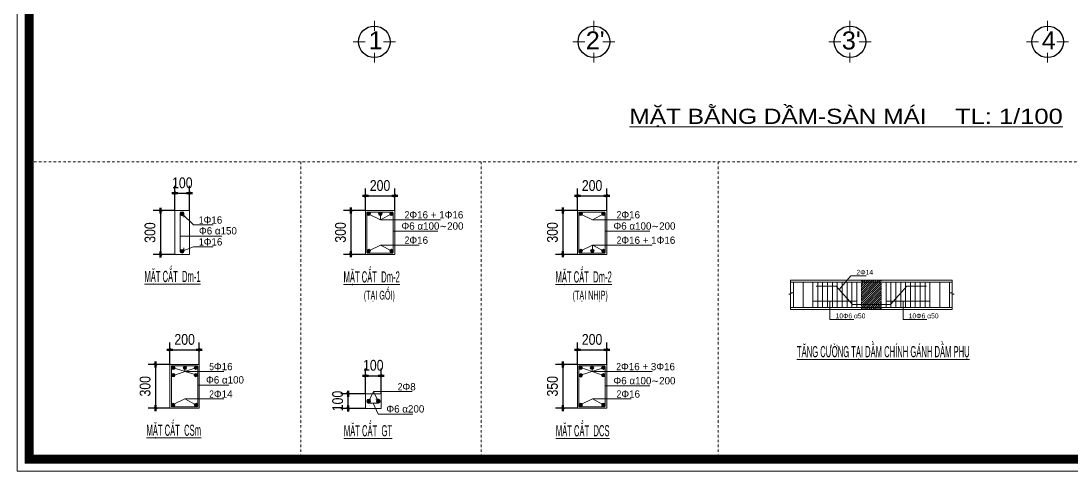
# Model space of a CAD drawing. Header units: millimetres. Extents: x 615730 to 2792744, y 139412 to 597571.
# Drawn here: x 1118834 to 1140357, y 229888 to 239123 of the extents above; entities that cross this region are included whole.
import ezdxf
from ezdxf.enums import TextEntityAlignment as Align

# ---------------------------------------------------------------- set-up
doc = ezdxf.new("R2010")
doc.units = ezdxf.units.MM
doc.header["$MEASUREMENT"] = 0
doc.header["$PDMODE"] = 34
doc.linetypes.add('DASHDOT', pattern=[1, 0.5, -0.25, 0, -0.25])
doc.linetypes.add('KHUAT', pattern=[0.6, 0.35, -0.25])
doc.layers.get('0').update_dxf_attribs({"lineweight": 5})
for name, color, linetype, lineweight in [('0.05_Hatch', 36, 'Continuous', 9), ('0.1(9)', 9, 'Continuous', 13), ('0.10_Khuat', 251, 'KHUAT', 9), ('0.10_Thiet-Bi', 49, 'Continuous', 13), ('DIM', 7, 'Continuous', 50), ('NETMANH', 155, 'Continuous', 13), ('None', 7, 'Continuous', 15), ('thay', 7, 'Continuous', 15), ('TIM TRUC', 149, 'DASHDOT', 9), ('tuong cat', 7, 'Continuous', 30)]:
    doc.layers.add(name, color=color, linetype=linetype, lineweight=lineweight)
for name, color, linetype in [('H', 252, 'Continuous'), ('netthay', 3, 'Continuous'), ('TEXT', 2, 'Continuous')]:
    doc.layers.add(name, color=color, linetype=linetype)
doc.styles.add('AVO', font='', dxfattribs={"height": 200})
doc.styles.add('H280', font='', dxfattribs={"height": 200})
doc.styles.add('KT OZON', font='', dxfattribs={"height": 200})
doc.styles.get("Standard").update_dxf_attribs({"font": ''})
doc.styles.add('STYLE1', font='')
doc.styles.get('AVO').set_extended_font_data('VNI-Helve-Condense')
doc.styles.get('H280').set_extended_font_data('VNI-Avo')
doc.styles.get('KT OZON').set_extended_font_data('VNI-Helve')
doc.styles.get('Standard').set_extended_font_data('VNI-Avo')
doc.styles.get('STYLE1').set_extended_font_data('VNI-Helve-Condense')
doc.dimstyles.new('1-100', dxfattribs={"dimtxt": 220, "dimasz": 20, "dimexe": 150, "dimexo": 0, "dimgap": 100, "dimtad": 1, "dimdec": 0, "dimzin": 0, "dimdsep": 46, "dimtxsty": 'AVO', "dimblk": 'FC', "dimcen": 0, "dimdle": 150, "dimclrd": 252, "dimclre": 252, "dimclrt": 7, "dimadec": 0, "dimazin": 0, "dimtfac": 1, "dimtdec": 0, "dimtix": 1, "dimtmove": 2, "dimatfit": 3, "dimldrblk": 'OPEN90', "dimfxl": 1, "dimtolj": 1, "dimtzin": 0, "dimarcsym": 0})
pattern_1 = [(45, (1051663.935, 203635.47), (-21.936883, 21.936883), [])]

# ---------------------------------------------------------------- blocks, each defined once
blk = doc.blocks.new('TRUC 1')
at = {"ltscale": 50}
blk.add_circle((0, -9525), 8572, dxfattribs=at)
at = {"layer": '0.1(9)', "ltscale": 50}
for p, q in [((0, -3572), (0, 1782)), ((-4942, -9525), (-11427, -9525)), ((4942, -9525), (11427, -9525)), ((0, -15478), (0, -20832))]:
    blk.add_line(p, q, dxfattribs=at)
at = {"layer": 'TEXT', "ltscale": 50, "style": 'H280'}
blk.add_attdef('1', text='', height=10478, dxfattribs=at).set_placement((-214, -4892), align=Align.CENTER)
blk = doc.blocks.new('sat')
at = {"layer": '0.05_Hatch'}
blk.add_hatch(color=256, dxfattribs=at).paths.add_polyline_path([(-137969, 317542, 1), (-138062, 317542, 1)])
blk.add_circle((-138015, 317542), 46.9, dxfattribs=at)
blk = doc.blocks.new('FOCUS')
for q in [(-150, 0), (50, 0)]:
    blk.add_line((-50, 0), q)
at = {"color": 0}
for p, q in [((-73, -17), (-34, 22)), ((-71, -22), (-29, 20)), ((-69, -6), (-45, 18)), ((-50, -15), (-65, 0)), ((-64, -22), (-28, 14)), ((-46, -11), (-61, 4)), ((-42, -8), (-58, 8)), ((-39, -4), (-54, 11)), ((-35, 0), (-50, 15)), ((-33, 4), (-46, 17)), ((-30, 8), (-42, 20)), ((-28, 14), (-36, 22)), ((-70, -23), (-73, -20)), ((-63, -22), (-72, -13)), ((-58, -20), (-70, -8)), ((-54, -18), (-68, -4)), ((-49, -14), (-37, -2))]:
    blk.add_line(p, q, dxfattribs=at)
for centre, radius, start, end in [((-2, -49), 80.2, 135, 143.7929), ((-2, -49), 80.2, 126.2071, 135), ((-22, -21), 45.5, 114.5226, 126.2071), ((-99, 48), 80.2, 315, 323.7929), ((-32, 0), 22.5, 92.9637, 114.5226), ((-71, 28), 45.5, 323.7929, 335.4774), ((-33, 17), 4.77, 45, 92.9637), ((-50, 18), 22.5, 335.4774, 357.0363), ((-33, 17), 4.77, 357.0363, 45), ((-50, -19), 22.5, 155.4774, 177.0363), ((-68, -18), 4.77, 177.0363, 225), ((-68, -18), 4.77, 225, 272.9637), ((-30, -29), 45.5, 143.7929, 155.4774), ((-69, 0), 22.5, 272.9637, 294.5226), ((-79, 20), 45.5, 294.5226, 306.2071), ((-99, 48), 80.2, 306.2071, 315)]:
    blk.add_arc(centre, radius, start, end)
blk = doc.blocks.new('FC')
at = {"layer": 'DIM', "xscale": 0.03073318753785802, "yscale": 0.03073318753785802, "zscale": 0.03073318753785802}
blk.add_blockref('FOCUS', (1.5, 0), dxfattribs=at)
blk = doc.blocks.new('*D1769')
at = {"layer": 'DEFPOINTS', "color": 0, "transparency": 16777216}
for p in [(1130840, 232375), (1130240, 232077), (1130840, 232077)]:
    blk.add_point(p, dxfattribs=at)
at = {"layer": 'DIM', "color": 252, "lineweight": -2, "transparency": 16777216}
for p, q in [((1130240, 232077), (1130240, 232525)), ((1130840, 232077), (1130840, 232525)), ((1130220, 232375), (1130200, 232375)), ((1130240, 232375), (1130840, 232375)), ((1130860, 232375), (1130880, 232375))]:
    blk.add_line(p, q, dxfattribs=at)
at = {"layer": 'DIM', "color": 252, "lineweight": -2, "transparency": 16777216, "xscale": 20, "yscale": 20, "zscale": 20}
blk.add_blockref('FC', (1130240, 232375), dxfattribs=at)
at = {"layer": 'DIM', "color": 252, "lineweight": -2, "transparency": 16777216, "xscale": 20, "yscale": 20, "zscale": 20, "rotation": 180}
blk.add_blockref('FC', (1130840, 232375), dxfattribs=at)
at = {"layer": 'DIM', "color": 7, "transparency": 16777216, "insert": (1130540, 232587), "char_height": 220, "attachment_point": 5, "style": 'STYLE1'}
blk.add_mtext('\\A1;200', dxfattribs=at)
blk = doc.blocks.new('_Open90')
at = {"color": 0, "linetype": 'ByBlock', "lineweight": -2}
for p, q in [((0, 0), (-1, 0)), ((-0.5, 0.5), (0, 0)), ((0, 0), (-0.5, -0.5))]:
    blk.add_line(p, q, dxfattribs=at)
blk = doc.blocks.new('*D1770')
at = {"layer": 'DEFPOINTS', "color": 0, "transparency": 16777216}
for p in [(1130240, 232077), (1129942, 231177), (1130240, 231177)]:
    blk.add_point(p, dxfattribs=at)
at = {"layer": 'DIM', "color": 252, "lineweight": -2, "transparency": 16777216}
for p, q in [((1130240, 232077), (1129792, 232077)), ((1129942, 232057), (1129942, 231197)), ((1130240, 231177), (1129792, 231177))]:
    blk.add_line(p, q, dxfattribs=at)
at = {"layer": 'DIM', "color": 252, "lineweight": -2, "transparency": 16777216, "xscale": 20, "yscale": 20, "zscale": 20}
for p, rotation in [((1129942, 232077), 90), ((1129942, 231177), 270)]:
    blk.add_blockref('FC', p, dxfattribs=dict(at, rotation=rotation))
at = {"layer": 'DIM', "color": 7, "transparency": 16777216, "insert": (1129729, 231627), "char_height": 220, "attachment_point": 5, "rotation": 90, "style": 'STYLE1'}
blk.add_mtext('\\A1;350', dxfattribs=at)
blk = doc.blocks.new('*D1766')
at = {"layer": 'DEFPOINTS', "color": 0, "transparency": 16777216}
for p in [(1121990, 235231), (1121692, 234331), (1121990, 234331)]:
    blk.add_point(p, dxfattribs=at)
at = {"layer": 'DIM', "color": 252, "lineweight": -2, "transparency": 16777216}
for p, q in [((1121990, 235231), (1121542, 235231)), ((1121692, 235211), (1121692, 234351)), ((1121990, 234331), (1121542, 234331))]:
    blk.add_line(p, q, dxfattribs=at)
at = {"layer": 'DIM', "color": 252, "lineweight": -2, "transparency": 16777216, "xscale": 20, "yscale": 20, "zscale": 20}
for p, rotation in [((1121692, 235231), 90), ((1121692, 234331), 270)]:
    blk.add_blockref('FC', p, dxfattribs=dict(at, rotation=rotation))
at = {"layer": 'DIM', "color": 7, "transparency": 16777216, "insert": (1121479, 234781), "char_height": 220, "attachment_point": 5, "rotation": 90, "style": 'STYLE1'}
blk.add_mtext('\\A1;300', dxfattribs=at)
blk = doc.blocks.new('*D1771')
at = {"layer": 'DEFPOINTS', "color": 0, "transparency": 16777216}
for p in [(1122290, 235588), (1121990, 235231), (1122290, 235231)]:
    blk.add_point(p, dxfattribs=at)
at = {"layer": 'DIM', "color": 252, "lineweight": -2, "transparency": 16777216}
for p, q in [((1121990, 235231), (1121990, 235738)), ((1122290, 235231), (1122290, 235738)), ((1121970, 235588), (1121950, 235588)), ((1121990, 235588), (1122290, 235588)), ((1122310, 235588), (1122330, 235588))]:
    blk.add_line(p, q, dxfattribs=at)
at = {"layer": 'DIM', "color": 252, "lineweight": -2, "transparency": 16777216, "xscale": 20, "yscale": 20, "zscale": 20}
blk.add_blockref('FC', (1121990, 235588), dxfattribs=at)
at = {"layer": 'DIM', "color": 252, "lineweight": -2, "transparency": 16777216, "xscale": 20, "yscale": 20, "zscale": 20, "rotation": 180}
blk.add_blockref('FC', (1122290, 235588), dxfattribs=at)
at = {"layer": 'DIM', "color": 7, "transparency": 16777216, "insert": (1122140, 235800), "char_height": 220, "attachment_point": 5, "style": 'STYLE1'}
blk.add_mtext('\\A1;100', dxfattribs=at)
blk = doc.blocks.new('*D1772')
at = {"layer": 'DEFPOINTS', "color": 0, "transparency": 16777216}
for p in [(1121990, 235231), (1121692, 234331), (1121990, 234331)]:
    blk.add_point(p, dxfattribs=at)
at = {"layer": 'DIM', "color": 252, "lineweight": -2, "transparency": 16777216}
for p, q in [((1121990, 235231), (1121542, 235231)), ((1121692, 235211), (1121692, 234351)), ((1121990, 234331), (1121542, 234331))]:
    blk.add_line(p, q, dxfattribs=at)
at = {"layer": 'DIM', "color": 252, "lineweight": -2, "transparency": 16777216, "xscale": 20, "yscale": 20, "zscale": 20}
for p, rotation in [((1121692, 235231), 90), ((1121692, 234331), 270)]:
    blk.add_blockref('FC', p, dxfattribs=dict(at, rotation=rotation))
at = {"layer": 'DIM', "color": 7, "transparency": 16777216, "insert": (1121479, 234781), "char_height": 220, "attachment_point": 5, "rotation": 90, "style": 'STYLE1'}
blk.add_mtext('\\A1;300', dxfattribs=at)
blk = doc.blocks.new('*D1773')
at = {"layer": 'DEFPOINTS', "color": 0, "transparency": 16777216}
for p in [(1126494, 235533), (1125894, 235234), (1126494, 235234)]:
    blk.add_point(p, dxfattribs=at)
at = {"layer": 'DIM', "color": 252, "lineweight": -2, "transparency": 16777216}
for p, q in [((1125874, 235533), (1125854, 235533)), ((1125894, 235234), (1125894, 235683)), ((1125894, 235533), (1126494, 235533)), ((1126494, 235234), (1126494, 235683)), ((1126514, 235533), (1126534, 235533))]:
    blk.add_line(p, q, dxfattribs=at)
at = {"layer": 'DIM', "color": 252, "lineweight": -2, "transparency": 16777216, "xscale": 20, "yscale": 20, "zscale": 20}
blk.add_blockref('FC', (1125894, 235533), dxfattribs=at)
at = {"layer": 'DIM', "color": 252, "lineweight": -2, "transparency": 16777216, "xscale": 20, "yscale": 20, "zscale": 20, "rotation": 180}
blk.add_blockref('FC', (1126494, 235533), dxfattribs=at)
at = {"layer": 'DIM', "color": 7, "transparency": 16777216, "insert": (1126194, 235745), "char_height": 220, "attachment_point": 5, "style": 'STYLE1'}
blk.add_mtext('\\A1;200', dxfattribs=at)
blk = doc.blocks.new('*D1774')
at = {"layer": 'DEFPOINTS', "color": 0, "transparency": 16777216}
for p in [(1125894, 235234), (1125596, 234334), (1125894, 234334)]:
    blk.add_point(p, dxfattribs=at)
at = {"layer": 'DIM', "color": 252, "lineweight": -2, "transparency": 16777216}
for p, q in [((1125894, 235234), (1125446, 235234)), ((1125596, 235214), (1125596, 234354)), ((1125894, 234334), (1125446, 234334))]:
    blk.add_line(p, q, dxfattribs=at)
at = {"layer": 'DIM', "color": 252, "lineweight": -2, "transparency": 16777216, "xscale": 20, "yscale": 20, "zscale": 20}
for p, rotation in [((1125596, 235234), 90), ((1125596, 234334), 270)]:
    blk.add_blockref('FC', p, dxfattribs=dict(at, rotation=rotation))
at = {"layer": 'DIM', "color": 7, "transparency": 16777216, "insert": (1125384, 234784), "char_height": 220, "attachment_point": 5, "rotation": 90, "style": 'STYLE1'}
blk.add_mtext('\\A1;300', dxfattribs=at)
blk = doc.blocks.new('*D1775')
at = {"layer": 'DEFPOINTS', "color": 0, "transparency": 16777216}
for p in [(1130840, 235533), (1130240, 235234), (1130840, 235234)]:
    blk.add_point(p, dxfattribs=at)
at = {"layer": 'DIM', "color": 252, "lineweight": -2, "transparency": 16777216}
for p, q in [((1130220, 235533), (1130200, 235533)), ((1130240, 235234), (1130240, 235683)), ((1130240, 235533), (1130840, 235533)), ((1130840, 235234), (1130840, 235683)), ((1130860, 235533), (1130880, 235533))]:
    blk.add_line(p, q, dxfattribs=at)
at = {"layer": 'DIM', "color": 252, "lineweight": -2, "transparency": 16777216, "xscale": 20, "yscale": 20, "zscale": 20}
blk.add_blockref('FC', (1130240, 235533), dxfattribs=at)
at = {"layer": 'DIM', "color": 252, "lineweight": -2, "transparency": 16777216, "xscale": 20, "yscale": 20, "zscale": 20, "rotation": 180}
blk.add_blockref('FC', (1130840, 235533), dxfattribs=at)
at = {"layer": 'DIM', "color": 7, "transparency": 16777216, "insert": (1130540, 235745), "char_height": 220, "attachment_point": 5, "style": 'STYLE1'}
blk.add_mtext('\\A1;200', dxfattribs=at)
blk = doc.blocks.new('*D1776')
at = {"layer": 'DEFPOINTS', "color": 0, "transparency": 16777216}
for p in [(1130240, 235234), (1129942, 234334), (1130240, 234334)]:
    blk.add_point(p, dxfattribs=at)
at = {"layer": 'DIM', "color": 252, "lineweight": -2, "transparency": 16777216}
for p, q in [((1130240, 235234), (1129792, 235234)), ((1129942, 235214), (1129942, 234354)), ((1130240, 234334), (1129792, 234334))]:
    blk.add_line(p, q, dxfattribs=at)
at = {"layer": 'DIM', "color": 252, "lineweight": -2, "transparency": 16777216, "xscale": 20, "yscale": 20, "zscale": 20}
for p, rotation in [((1129942, 235234), 90), ((1129942, 234334), 270)]:
    blk.add_blockref('FC', p, dxfattribs=dict(at, rotation=rotation))
at = {"layer": 'DIM', "color": 7, "transparency": 16777216, "insert": (1129729, 234784), "char_height": 220, "attachment_point": 5, "rotation": 90, "style": 'STYLE1'}
blk.add_mtext('\\A1;300', dxfattribs=at)
blk = doc.blocks.new('*D1777')
at = {"layer": 'DEFPOINTS', "color": 0, "transparency": 16777216}
for p in [(1122488, 232375), (1121888, 232077), (1122488, 232077)]:
    blk.add_point(p, dxfattribs=at)
at = {"layer": 'DIM', "color": 252, "lineweight": -2, "transparency": 16777216}
for p, q in [((1121888, 232077), (1121888, 232525)), ((1122488, 232077), (1122488, 232525)), ((1121868, 232375), (1121848, 232375)), ((1121888, 232375), (1122488, 232375)), ((1122508, 232375), (1122528, 232375))]:
    blk.add_line(p, q, dxfattribs=at)
at = {"layer": 'DIM', "color": 252, "lineweight": -2, "transparency": 16777216, "xscale": 20, "yscale": 20, "zscale": 20}
blk.add_blockref('FC', (1121888, 232375), dxfattribs=at)
at = {"layer": 'DIM', "color": 252, "lineweight": -2, "transparency": 16777216, "xscale": 20, "yscale": 20, "zscale": 20, "rotation": 180}
blk.add_blockref('FC', (1122488, 232375), dxfattribs=at)
at = {"layer": 'DIM', "color": 7, "transparency": 16777216, "insert": (1122188, 232587), "char_height": 220, "attachment_point": 5, "style": 'STYLE1'}
blk.add_mtext('\\A1;200', dxfattribs=at)
blk = doc.blocks.new('*D1778')
at = {"layer": 'DEFPOINTS', "color": 0, "transparency": 16777216}
for p in [(1121888, 232077), (1121590, 231177), (1121888, 231177)]:
    blk.add_point(p, dxfattribs=at)
at = {"layer": 'DIM', "color": 252, "lineweight": -2, "transparency": 16777216}
for p, q in [((1121888, 232077), (1121440, 232077)), ((1121590, 232057), (1121590, 231197)), ((1121888, 231177), (1121440, 231177))]:
    blk.add_line(p, q, dxfattribs=at)
at = {"layer": 'DIM', "color": 252, "lineweight": -2, "transparency": 16777216, "xscale": 20, "yscale": 20, "zscale": 20}
for p, rotation in [((1121590, 232077), 90), ((1121590, 231177), 270)]:
    blk.add_blockref('FC', p, dxfattribs=dict(at, rotation=rotation))
at = {"layer": 'DIM', "color": 7, "transparency": 16777216, "insert": (1121378, 231627), "char_height": 220, "attachment_point": 5, "rotation": 90, "style": 'STYLE1'}
blk.add_mtext('\\A1;300', dxfattribs=at)
blk = doc.blocks.new('*D1767')
at = {"layer": 'DEFPOINTS', "color": 0, "transparency": 16777216}
for p in [(1125537, 231474), (1125894, 231474), (1125894, 231174)]:
    blk.add_point(p, dxfattribs=at)
at = {"layer": 'DIM', "color": 252, "lineweight": -2, "transparency": 16777216}
for p, q in [((1125894, 231474), (1125387, 231474)), ((1125537, 231494), (1125537, 231514)), ((1125537, 231174), (1125537, 231474)), ((1125894, 231174), (1125387, 231174)), ((1125537, 231154), (1125537, 231134))]:
    blk.add_line(p, q, dxfattribs=at)
at = {"layer": 'DIM', "color": 252, "lineweight": -2, "transparency": 16777216, "xscale": 20, "yscale": 20, "zscale": 20}
for p, rotation in [((1125537, 231474), 270), ((1125537, 231174), 90)]:
    blk.add_blockref('FC', p, dxfattribs=dict(at, rotation=rotation))
at = {"layer": 'DIM', "color": 7, "transparency": 16777216, "insert": (1125325, 231324), "char_height": 220, "attachment_point": 5, "rotation": 90, "style": 'STYLE1'}
blk.add_mtext('\\A1;100', dxfattribs=at)
blk = doc.blocks.new('*D1768')
at = {"layer": 'DEFPOINTS', "color": 0, "transparency": 16777216}
for p in [(1126215, 231844), (1125894, 231474), (1126215, 231474)]:
    blk.add_point(p, dxfattribs=at)
at = {"layer": 'DIM', "color": 252, "lineweight": -2, "transparency": 16777216}
for p, q in [((1125874, 231844), (1125854, 231844)), ((1125894, 231474), (1125894, 231994)), ((1125894, 231844), (1126215, 231844)), ((1126215, 231474), (1126215, 231994)), ((1126235, 231844), (1126255, 231844))]:
    blk.add_line(p, q, dxfattribs=at)
at = {"layer": 'DIM', "color": 252, "lineweight": -2, "transparency": 16777216, "xscale": 20, "yscale": 20, "zscale": 20}
blk.add_blockref('FC', (1125894, 231844), dxfattribs=at)
at = {"layer": 'DIM', "color": 252, "lineweight": -2, "transparency": 16777216, "xscale": 20, "yscale": 20, "zscale": 20, "rotation": 180}
blk.add_blockref('FC', (1126215, 231844), dxfattribs=at)
at = {"layer": 'DIM', "color": 7, "transparency": 16777216, "insert": (1126055, 232056), "char_height": 220, "attachment_point": 5, "style": 'STYLE1'}
blk.add_mtext('\\A1;100', dxfattribs=at)

msp = doc.modelspace()

# ---------------------------------------------------------------- hatches: boundary and pattern name
at = {"layer": '0.10_Thiet-Bi'}
h = msp.add_hatch(dxfattribs=at)
h.set_pattern_fill('ANSI31', color=256, scale=248.1875, style=0)
h.set_pattern_definition(pattern_1)
h.paths.add_polyline_path([(1136065.9, 233803.1), (1136065.9, 233763.1), (1136465.9, 233763.1), (1136465.9, 233803.1)])
h = msp.add_hatch(dxfattribs=at)
h.set_pattern_fill('ANSI31', color=256, scale=248.1875, style=0)
h.set_pattern_definition(pattern_1)
h.paths.add_polyline_path([(1136465.9, 233763.1), (1136065.9, 233763.1), (1136065.9, 233304), (1136267.5, 233304), (1136465.9, 233304)])
h = msp.add_hatch(dxfattribs=at)
h.set_pattern_fill('ANSI31', color=256, scale=248.1875, style=0)
h.set_pattern_definition(pattern_1)
h.paths.add_polyline_path([(1136465.9, 233243.1), (1136465.9, 233304), (1136267.5, 233304), (1136065.9, 233304), (1136065.9, 233243.1)])
h = msp.add_hatch(dxfattribs=at)
h.set_pattern_fill('ANSI31', color=256, scale=248.1875, style=0)
h.set_pattern_definition(pattern_1)
h.paths.add_polyline_path([(1136065.9, 233243.1), (1136065.9, 233203.1), (1136465.9, 233203.1), (1136465.9, 233243.1)])

# ---------------------------------------------------------------- linework, layer by layer
at = {"layer": '0.05_Hatch'}
for p, q in [((1122134.2, 235162), (1122372.9, 234938.4)), ((1125961.9, 235161.1), (1126200.6, 235044.8)), ((1126200.6, 235044.8), (1126200.6, 235164)), ((1126200.6, 235044.8), (1126425.9, 235162.2)), ((1126200.6, 235044.8), (1127433.3, 235044.8)), ((1130307.3, 235161.1), (1130545.9, 235044.8)), ((1130545.9, 235044.8), (1130771.3, 235162.2)), ((1130545.9, 235044.8), (1131337.7, 235044.8)), ((1122372.9, 234938.4), (1122770.7, 234938.4)), ((1122094.8, 234709.9), (1122951.7, 234709.9)), ((1126465.7, 234808.7), (1127376.3, 234808.7)), ((1130811, 234808.7), (1131721.7, 234808.7)), ((1122134.2, 234400.1), (1122372.9, 234485.1)), ((1122372.9, 234485.1), (1122770.7, 234485.1)), ((1125961.9, 234406.8), (1126200.6, 234523.1)), ((1126200.6, 234523.1), (1126996.2, 234523.1)), ((1126200.6, 234523.1), (1126425.9, 234405.8)), ((1130307.3, 234406.8), (1130545.9, 234523.1)), ((1130545.9, 234523.1), (1130545.6, 234397)), ((1130545.9, 234523.1), (1131773.5, 234523.1)), ((1130545.9, 234523.1), (1130771.3, 234405.8)), ((1134607.5, 233803.1), (1137924.3, 233803.1)), ((1135965.9, 233373.9), (1135065.9, 233373.9)), ((1137465.9, 233373.9), (1136565.9, 233373.9)), ((1134607.5, 233203.1), (1137924.3, 233203.1)), ((1121951.2, 231849.6), (1122419.4, 232006.8)), ((1121955.3, 232004.6), (1122424.6, 231859.3)), ((1122193.3, 231930.9), (1122193.3, 231997.7)), ((1122194, 231931.1), (1122989.6, 231931.1)), ((1130304.8, 231853.3), (1130771.3, 232004.8)), ((1130307.3, 232010.5), (1130771.3, 231847.9)), ((1130538.8, 231929.3), (1130539.2, 232004.9)), ((1130538.8, 231929.3), (1131772, 231929.3)), ((1122459.1, 231651.4), (1123096.4, 231651.4)), ((1130811, 231634.8), (1131721.7, 231634.8)), ((1125966.8, 231319.4), (1126058.9, 231516.2)), ((1126058.9, 231516.2), (1126854.6, 231516.2)), ((1126058.9, 231516.2), (1126157.6, 231318.1)), ((1121955.3, 231249.5), (1122194, 231365.8)), ((1122194, 231365.8), (1122989.6, 231365.8)), ((1122194, 231365.8), (1122419.4, 231248.4)), ((1126055.5, 231278.8), (1126156.2, 231055.6)), ((1130307.3, 231249.5), (1130545.9, 231365.8)), ((1130545.9, 231365.8), (1131341.5, 231365.8)), ((1130545.9, 231365.8), (1130771.3, 231248.4)), ((1126156.2, 231055.6), (1126863.7, 231055.6))]:
    msp.add_line(p, q, dxfattribs=at)
for points in [[(1121989.7, 234331.1), (1122289.7, 234331.1), (1122289.7, 235231.1), (1121989.7, 235231.1)], [(1125894.4, 234334), (1126494.4, 234334), (1126494.4, 235234), (1125894.4, 235234)], [(1130239.7, 234334), (1130839.7, 234334), (1130839.7, 235234), (1130239.7, 235234)], [(1121887.8, 231176.6), (1122487.8, 231176.6), (1122487.8, 232076.6), (1121887.8, 232076.6)], [(1130239.7, 231176.6), (1130839.7, 231176.6), (1130839.7, 232076.6), (1130239.7, 232076.6)], [(1125894.4, 231473.7), (1126214.7, 231473.7), (1126214.7, 231173.7), (1125894.4, 231173.7)]]:
    msp.add_lwpolyline(points, close=True, dxfattribs=at)
for points in [[(1136155.4, 233894.5), (1135842.9, 233894.5), (1135605.2, 233612), (1135605.2, 233612)], [(1135904.3, 232999.8), (1135414.6, 232999.8), (1135414.6, 233373.9), (1135414.6, 233373.9)], [(1137404.3, 232999.8), (1136914.6, 232999.8), (1136914.6, 233373.9), (1136914.6, 233373.9)]]:
    msp.add_lwpolyline(points, dxfattribs=at)
at = {"layer": '0.10_Khuat', "ltscale": 50}
for p, q in [((1136065.9, 233803.1), (1136065.9, 233203.1)), ((1136465.9, 233803.1), (1136465.9, 233203.1))]:
    msp.add_line(p, q, dxfattribs=at)
at = {"layer": 'H', "const_width": 182.5, "elevation": -15.9}
msp.add_lwpolyline([(1119001.1, 230131.1), (1154644.9, 230131.1), (1154644.9, 255191.2), (1119001.1, 255191.2)], close=True, dxfattribs=at)
at = {"layer": 'NETMANH', "ltscale": 2}
for p, q in [((1134665.9, 233763.1), (1134665.9, 233243.1)), ((1134865.9, 233763.1), (1134865.9, 233243.1)), ((1135065.9, 233763.1), (1135065.9, 233243.1)), ((1135165.9, 233763.1), (1135165.9, 233243.1)), ((1135265.9, 233763.1), (1135265.9, 233243.1)), ((1135365.9, 233763.1), (1135365.9, 233243.1)), ((1135465.9, 233763.1), (1135465.9, 233243.1)), ((1135565.9, 233763.1), (1135565.9, 233243.1)), ((1135665.9, 233763.1), (1135665.9, 233243.1)), ((1135765.9, 233763.1), (1135765.9, 233243.1)), ((1135865.9, 233763.1), (1135865.9, 233243.1)), ((1135965.9, 233763.1), (1135965.9, 233243.1)), ((1136565.9, 233763.1), (1136565.9, 233243.1)), ((1136665.9, 233763.1), (1136665.9, 233243.1)), ((1136765.9, 233763.1), (1136765.9, 233243.1)), ((1136865.9, 233763.1), (1136865.9, 233243.1)), ((1136965.9, 233763.1), (1136965.9, 233243.1)), ((1137065.9, 233763.1), (1137065.9, 233243.1)), ((1137165.9, 233763.1), (1137165.9, 233243.1)), ((1137265.9, 233763.1), (1137265.9, 233243.1)), ((1137365.9, 233763.1), (1137365.9, 233243.1)), ((1137465.9, 233763.1), (1137465.9, 233243.1)), ((1137665.9, 233763.1), (1137665.9, 233243.1)), ((1137865.9, 233763.1), (1137865.9, 233243.1))]:
    msp.add_line(p, q, dxfattribs=at)
for points in [[(1134607.5, 233803.1), (1134607.5, 233547.1), (1134652.3, 233547.1), (1134570.4, 233514), (1134607.5, 233514), (1134607.5, 233203.1)], [(1137924.3, 233803.1), (1137924.3, 233547.1), (1137879.5, 233547.1), (1137961.4, 233514), (1137924.3, 233514), (1137924.3, 233203.1)]]:
    msp.add_lwpolyline(points, dxfattribs=at)
at = {"layer": 'thay', "linetype": 'Continuous', "elevation": -15.9}
msp.add_lwpolyline([(1118757.8, 229887.8), (1154888.2, 229887.8), (1154888.2, 255434.5), (1118757.8, 255434.5)], close=True, dxfattribs=at)
at = {"layer": 'TIM TRUC', "ltscale": 100, "elevation": -15.9}
msp.add_lwpolyline([(1119001.1, 236234.5), (1154644.9, 236234.5), (1154644.9, 230131.1), (1119001.1, 230131.1)], close=True, dxfattribs=at)
for points in [[(1124570, 236234.5), (1124570, 230131.1)], [(1128267.8, 236234.5), (1128267.8, 230131.1)], [(1133124.7, 236234.5), (1133124.7, 230131.1)]]:
    msp.add_lwpolyline(points, dxfattribs=at)
at = {"layer": 'tuong cat', "lineweight": 20}
for p, q in [((1134607.5, 233763.1), (1137924.3, 233763.1)), ((1134607.5, 233243.1), (1137924.3, 233243.1))]:
    msp.add_line(p, q, dxfattribs=at)
for points in [[(1122172.2, 235096.4), (1122172.2, 235180.7), (1122154.6, 235198.3), (1122135.2, 235205.2), (1122113.3, 235197.5), (1122094.8, 235176.8), (1122094.8, 234392.8), (1122108.4, 234369), (1122137, 234356.9), (1122166.2, 234368.6), (1122174.9, 234391.2), (1122174.9, 234465.5)], [(1125928.1, 235202.7), (1126453.7, 235202.7), (1126465.7, 235189.1), (1126465.7, 234376.7), (1126453.2, 234361.4), (1125932.5, 234361.4), (1125922.8, 234371.6), (1125922.8, 235196.4), (1125928.1, 235202.7)], [(1130273.5, 235202.7), (1130799, 235202.7), (1130811, 235189.1), (1130811, 234376.7), (1130798.5, 234361.4), (1130277.8, 234361.4), (1130268.2, 234371.6), (1130268.2, 235196.4), (1130273.5, 235202.7)], [(1135136.9, 233683.5), (1135541.8, 233683.5), (1135878.6, 233304), (1136267.5, 233304)], [(1137398.1, 233683.5), (1136993.3, 233683.5), (1136656.4, 233304), (1136267.5, 233304)], [(1121921.6, 232045.3), (1122447.1, 232045.3), (1122459.1, 232031.8), (1122459.1, 231219.3), (1122446.6, 231204), (1121925.9, 231204), (1121916.2, 231214.2), (1121916.2, 232039), (1121921.6, 232045.3)], [(1130273.5, 232045.3), (1130799, 232045.3), (1130811, 232031.8), (1130811, 231219.3), (1130798.5, 231204), (1130277.8, 231204), (1130268.2, 231214.2), (1130268.2, 232039), (1130273.5, 232045.3)], [(1125996.8, 231356.3), (1125944.8, 231356.3), (1125927.2, 231338.6), (1125920.3, 231319.3), (1125928, 231297.3), (1125948.7, 231278.8), (1126162.3, 231278.8)], [(1126162.3, 231278.8), (1126162.3, 231278.8), (1126186.1, 231292.5), (1126198.1, 231321.1), (1126186.5, 231350.3), (1126163.9, 231358.9), (1126110.2, 231358.9)]]:
    msp.add_lwpolyline(points, dxfattribs=at)

# ---------------------------------------------------------------- block references
at = {"layer": '0.05_Hatch', "xscale": 0.75, "yscale": 0.75, "zscale": 0.75}
for p in [(1225645.8, -2994.4), (1229473.5, -2993.5), (1229711.5, -2993.5), (1229937.5, -2991.6), (1233818.8, -2993.5), (1234282.8, -2991.6), (1225466.9, -6150.9), (1225705.7, -6151.9), (1225930.9, -6148.9), (1233818.8, -6150.9), (1234050.8, -6148.6), (1234282.8, -6148.9), (1225466.9, -6301.6), (1225930.9, -6299.7), (1233818.8, -6305), (1234282.8, -6303.1), (1225466.6, -6914), (1225932.9, -6913)]:
    msp.add_blockref('sat', p, dxfattribs=at)
at = {"layer": '0.05_Hatch', "yscale": 0.75, "zscale": 0.75}
for p, xscale, rotation in [((1225645.8, 472556.6), -0.75, 180), ((1229473.5, 472561.5), -0.75, 180), ((1229937.5, 472559.5), -0.75, 180), ((1233818.8, 472561.5), -0.75, 180), ((1234056.8, 472561.5), -0.75, 180), ((1234282.8, 472559.5), -0.75, 180), ((1364120, 334829.8), 0.75, 90), ((1364310, 334829.8), 0.75, 90), ((1233818.8, 469404.1), -0.75, 180), ((1234282.8, 469402.1), -0.75, 180)]:
    msp.add_blockref('sat', p, dxfattribs=dict(at, xscale=xscale, rotation=rotation))
at = {"layer": 'netthay', "lineweight": -2, "ltscale": 10}
ref = msp.add_blockref('TRUC 1', (1126077.5, 238335.6, -13.1), dxfattribs=dict(at, xscale=0.03778148023411632, yscale=0.03778148023411632, zscale=0.03778148023411632, rotation=180))
ref.add_attrib('1', '1', dxfattribs={"layer": 'TEXT', "color": 3, "ltscale": 50, "height": 370.2, "style": 'KT OZON'}).set_placement((1126104.2, 238538.6, -13.1), align=Align.CENTER)
ref = msp.add_blockref('TRUC 1', (1130577, 238335.6, -13.1), dxfattribs=dict(at, xscale=0.03778148023411632, yscale=0.03778148023411632, zscale=0.03778148023411632, rotation=180))
ref.add_attrib('1', "2'", dxfattribs={"layer": 'TEXT', "color": 3, "ltscale": 50, "height": 370.15, "style": 'KT OZON'}).set_placement((1130603.7, 238538.6, -13.1), align=Align.CENTER)
ref = msp.add_blockref('TRUC 1', (1135827, 238335.6, -13.1), dxfattribs=dict(at, xscale=0.03778148023411632, yscale=0.03778148023411632, zscale=0.03778148023411632, rotation=180))
ref.add_attrib('1', "3'", dxfattribs={"layer": 'TEXT', "color": 3, "ltscale": 50, "height": 370.15, "style": 'KT OZON'}).set_placement((1135853.7, 238538.6, -13.1), align=Align.CENTER)
ref = msp.add_blockref('TRUC 1', (1139877, 238335.6, -13.1), dxfattribs=dict(at, xscale=0.03778148023411632, yscale=0.03778148023411632, zscale=0.03778148023411632, rotation=180))
ref.add_attrib('1', '4', dxfattribs={"layer": 'TEXT', "color": 3, "ltscale": 50, "height": 370.2, "style": 'KT OZON'}).set_placement((1139903.6, 238538.6, -13.1), align=Align.CENTER)

# ---------------------------------------------------------------- texts
at = {"insert": (1131306.2, 236941.6), "char_height": 312, "width": 21114.08, "attachment_point": 7}
msp.add_mtext('{\\W1.2;\\L\\C0;MAËT BAÈNG DAÀM-SAØN MAÙI\\fArial|b0|i0|c0|p34;   \\fVNI-Helve|b0|i0|c0|p2; TL: 1/100}', dxfattribs=at)
at = {"layer": '0.05_Hatch', "style": 'STYLE1'}
for s, insert, char_height, width, attachment_point in [(' 1{\\fSymbol|b0|i0|c2|p18;F16}', (1122432.8, 235114.3), 150, 5086.62, 1), (' 2{\\fSymbol|b0|i0|c2|p18;F16 + 1F16}', (1126651, 235220.7), 150, 5086.62, 1), (' 2{\\fSymbol|b0|i0|c2|p18;F16}', (1130996.3, 235220.7), 150, 5086.62, 1), (' {\\fSymbol|b0|i0|c2|p18;F6 a150}', (1122433.5, 234739.7), 150, 5086.62, 7), (' {\\fSymbol|b0|i0|c2|p18;F6 a100~200}', (1126584.8, 234838.5), 150, 5086.62, 7), (' {\\fSymbol|b0|i0|c2|p18;F6 a100~200}', (1130930.2, 234838.5), 150, 5086.62, 7), (' 1{\\fSymbol|b0|i0|c2|p18;F16}', (1122434.8, 234665.3), 150, 5086.62, 1), (' 2{\\fSymbol|b0|i0|c2|p18;F16}', (1126651, 234547.8), 150, 5086.62, 7), (' 2{\\fSymbol|b0|i0|c2|p18;F16 + 1F16}', (1130996.3, 234547.8), 150, 5086.62, 7), (' 2{\\fSymbol|b0|i0|c2|p18;F14}', (1135922.3, 233914.4), 100, 3391.08, 7), (' 10{\\fSymbol|b0|i0|c2|p18;F6 a50}', (1135494, 233019.6), 100, 3391.08, 7), (' 10{\\fSymbol|b0|i0|c2|p18;F6 a50}', (1136994, 233019.6), 100, 3391.08, 7), (' 5{\\fSymbol|b0|i0|c2|p18;F16}', (1122644.4, 232107.1), 150, 5086.62, 1), (' 2{\\fSymbol|b0|i0|c2|p18;F16 + 3F16}', (1130989.3, 232105.3), 150, 5086.62, 1), (' {\\fSymbol|b0|i0|c2|p18;F6 a100}', (1122578.3, 231681.2), 150, 5086.62, 7), (' {\\fSymbol|b0|i0|c2|p18;F6 a100~200}', (1130930.2, 231664.6), 150, 5086.62, 7), (' 2{\\fSymbol|b0|i0|c2|p18;F8}', (1126509.3, 231540.8), 150, 5086.62, 7), (' 2{\\fSymbol|b0|i0|c2|p18;F14}', (1122644.4, 231390.4), 150, 5086.62, 7), (' 2{\\fSymbol|b0|i0|c2|p18;F16}', (1130996.3, 231390.4), 150, 5086.62, 7), (' {\\fSymbol|b0|i0|c2|p18;F6 a200}', (1126275.3, 231085.4), 150, 5086.62, 7)]:
    msp.add_mtext(s, dxfattribs=dict(at, insert=insert, char_height=char_height, width=width, attachment_point=attachment_point))
at = {"layer": 'None', "ltscale": 2, "style": 'STYLE1', "width": 0.6}
for s, p in [('%%UMAËT CAÉT  Dm-1', (1121364.1, 233766.9)), ('%%UMAËT CAÉT  Dm-2', (1125446.3, 233758.3)), ('%%UMAËT CAÉT  Dm-2', (1129791.6, 233758.3)), ('%%UTAÊNG CÖÔØNG TAÏI DAÀM CHÍNH GAÙNH DAÀM PHUÏ', (1134739.8, 232223.8)), ('%%UMAËT CAÉT  CSm', (1121406.4, 230611.1)), ('%%UMAËT CAÉT  GT', (1125452.5, 230600.9)), ('%%UMAËT CAÉT  DCS', (1129797.9, 230600.9))]:
    msp.add_text(s, height=227.391, dxfattribs=at).set_placement(p)
at = {"layer": 'None', "style": 'STYLE1', "width": 0.6}
for s, p in [('(TAÏI GOÁI)', (1125859.6, 233406.7)), ('(TAÏI NHÒP)', (1130141.2, 233406.7))]:
    msp.add_text(s, height=180, dxfattribs=at).set_placement(p)

# ---------------------------------------------------------------- dimensions: what is measured, and where the dimension line sits
at = {"layer": 'DIM'}
for base, p1, p2, text, picture, middle in [((1122289.7, 235588.1), (1121989.7, 235231.1), (1122289.7, 235231.1), '100', '*D1771', (1122139.7, 235800.5)), ((1126494.4, 235532.5), (1125894.4, 235234), (1126494.4, 235234), '200', '*D1773', (1126194.4, 235744.9)), ((1130839.7, 235532.5), (1130239.7, 235234), (1130839.7, 235234), '200', '*D1775', (1130539.7, 235744.9)), ((1122487.8, 232375.1), (1121887.8, 232076.6), (1122487.8, 232076.6), '200', '*D1777', (1122187.8, 232587.5)), ((1130839.7, 232375.1), (1130239.7, 232076.6), (1130839.7, 232076.6), '200', '*D1769', (1130539.7, 232587.5))]:
    dim = msp.add_linear_dim(base=base, p1=p1, p2=p2, text=text, dimstyle='1-100', override={"dimtxsty": 'STYLE1', "dimfxl": 20}, dxfattribs=at)
    dim.commit()
    dim.dimension.update_dxf_attribs({"geometry": picture, "text_midpoint": middle})
for base, p1, p2, angle, text, picture, middle in [((1121691.7, 234331.1), (1121989.7, 235231.1), (1121989.7, 234331.1), 90, '300', '*D1766', (1121479.4, 234781.1)), ((1121691.7, 234331.1), (1121989.7, 235231.1), (1121989.7, 234331.1), 90, '300', '*D1772', (1121479.4, 234781.1)), ((1125596.5, 234334), (1125894.4, 235234), (1125894.4, 234334), 90, '300', '*D1774', (1125384.1, 234784)), ((1129941.8, 234334), (1130239.7, 235234), (1130239.7, 234334), 90, '300', '*D1776', (1129729.5, 234784)), ((1121589.9, 231176.6), (1121887.8, 232076.6), (1121887.8, 231176.6), 90, '300', '*D1778', (1121377.5, 231626.6)), ((1126214.7, 231843.8), (1125894.4, 231473.7), (1126214.7, 231473.7), 180, '100', '*D1768', (1126054.6, 232056.1)), ((1129941.8, 231176.6), (1130239.7, 232076.6), (1130239.7, 231176.6), 90, '350', '*D1770', (1129729.5, 231626.6)), ((1125537.4, 231473.7), (1125894.4, 231173.7), (1125894.4, 231473.7), 90, '100', '*D1767', (1125325, 231323.7))]:
    dim = msp.add_linear_dim(base=base, p1=p1, p2=p2, angle=angle, text=text, dimstyle='1-100', override={"dimtxsty": 'STYLE1', "dimfxl": 20}, dxfattribs=at)
    dim.commit()
    dim.dimension.update_dxf_attribs({"geometry": picture, "text_midpoint": middle})

doc.saveas('drawing.dxf')
